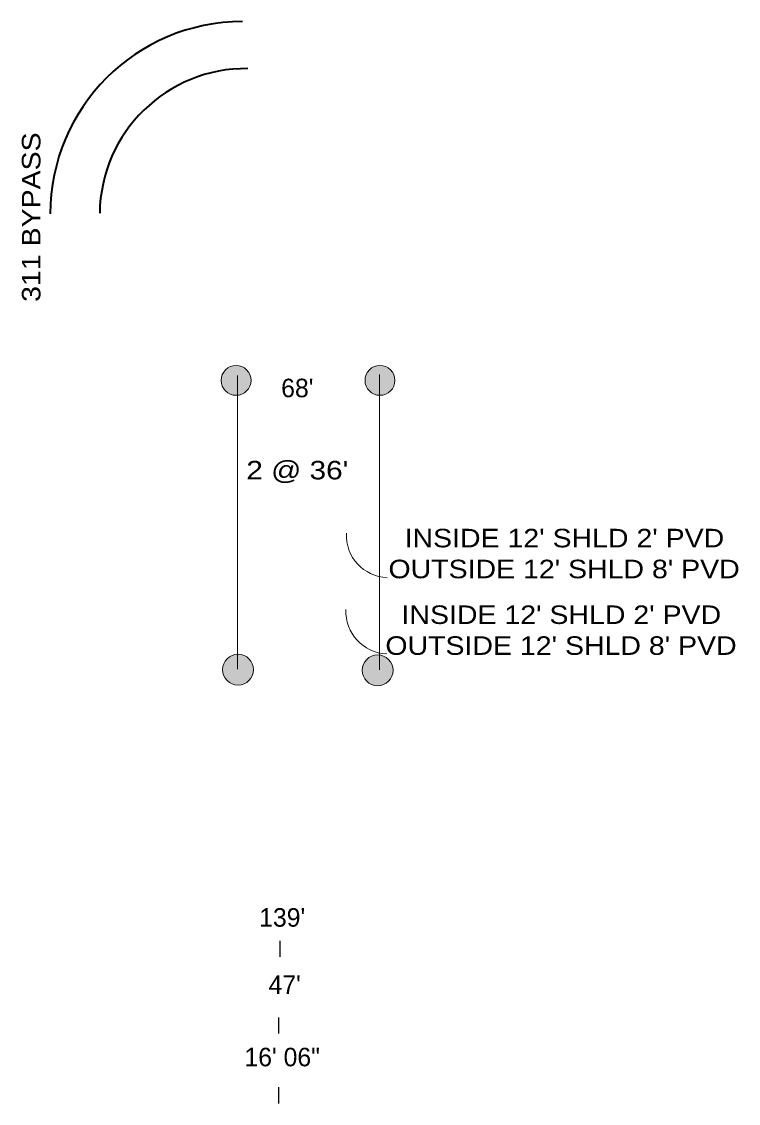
# Model space of a CAD drawing. Extents: x 0.89 to 2.63, y -5.05 to -0.88.
# Drawn here: x 1.469 to 2.629, y -5.05 to -3.299 of the extents above; entities that cross this region are included whole.
import ezdxf
from ezdxf.enums import TextEntityAlignment as Align

# ---------------------------------------------------------------- set-up
doc = ezdxf.new("R2010")
doc.units = 0
doc.header["$LTSCALE"] = 0.012
doc.layers.add('1', color=7, linetype='Continuous', lineweight=13)

msp = doc.modelspace()

# ---------------------------------------------------------------- hatches: boundary and pattern name
at = {"layer": '1'}
for points in [[(1.84, -3.87971, 1), (1.79162, -3.87971, 1)], [(2.073, -3.87971, 1), (2.02462, -3.87971, 1)], [(1.844, -4.348, 1), (1.794, -4.348, 1)], [(2.07, -4.349, 1), (2.02, -4.349, 1)]]:
    msp.add_hatch(color=256, dxfattribs=at).paths.add_polyline_path(points)

# ---------------------------------------------------------------- linework, layer by layer
for p, q in [((1.818, -3.872), (1.818, -4.347)), ((2.048, -3.87), (2.048, -4.348))]:
    msp.add_line(p, q, dxfattribs=at)
at = {"layer": '1', "lineweight": 25}
for p, q in [((1.887, -4.813), (1.887, -4.787)), ((1.885, -4.937), (1.885, -4.911)), ((1.885, -5.05), (1.885, -5.024))]:
    msp.add_line(p, q, dxfattribs=at)
at = {"layer": '1'}
for centre, radius in [((1.81581, -3.87971), 0.02419), ((2.04881, -3.87971), 0.02419), ((1.819, -4.348), 0.025), ((2.045, -4.349), 0.025)]:
    msp.add_circle(centre, radius, dxfattribs=at)
at = {"layer": '1', "lineweight": 35}
for centre, radius, start, end in [((1.826, -3.61), 0.311, 90, 180), ((1.832, -3.612), 0.23702, 89.27478, 179.27478)]:
    msp.add_arc(centre, radius, start, end, dxfattribs=at)
at = {"layer": '1'}
for centre in [(2.06339, -4.13008), (2.06277, -4.25355)]:
    msp.add_arc(centre, 0.06907, 177.51045, 267.51045, dxfattribs=at)

# ---------------------------------------------------------------- texts
at = {"layer": '1', "width": 1.15}
msp.add_text('311 BYPASS', height=0.03, rotation=90, dxfattribs=at).set_placement((1.499, -3.6155), align=Align.CENTER)
at = {"layer": '1'}
for s, p in [("68'", (1.915, -3.907)), ("139'", (1.8905, -4.764)), ("47'", (1.8945, -4.873)), ('16\' 06"', (1.8905, -4.99))]:
    msp.add_text(s, height=0.03, dxfattribs=at).set_placement(p, align=Align.CENTER)
for s, width, p in [("2 @ 36'", 1.2, (1.915, -4.04)), ("INSIDE 12' SHLD 2' PVD", 1.15, (2.3475, -4.15)), ("OUTSIDE 12' SHLD 8' PVD", 1.15, (2.347, -4.2)), ("INSIDE 12' SHLD 2' PVD", 1.15, (2.3425, -4.274)), ("OUTSIDE 12' SHLD 8' PVD", 1.15, (2.342, -4.324))]:
    msp.add_text(s, height=0.03, dxfattribs=dict(at, width=width)).set_placement(p, align=Align.CENTER)

doc.saveas('drawing.dxf')
